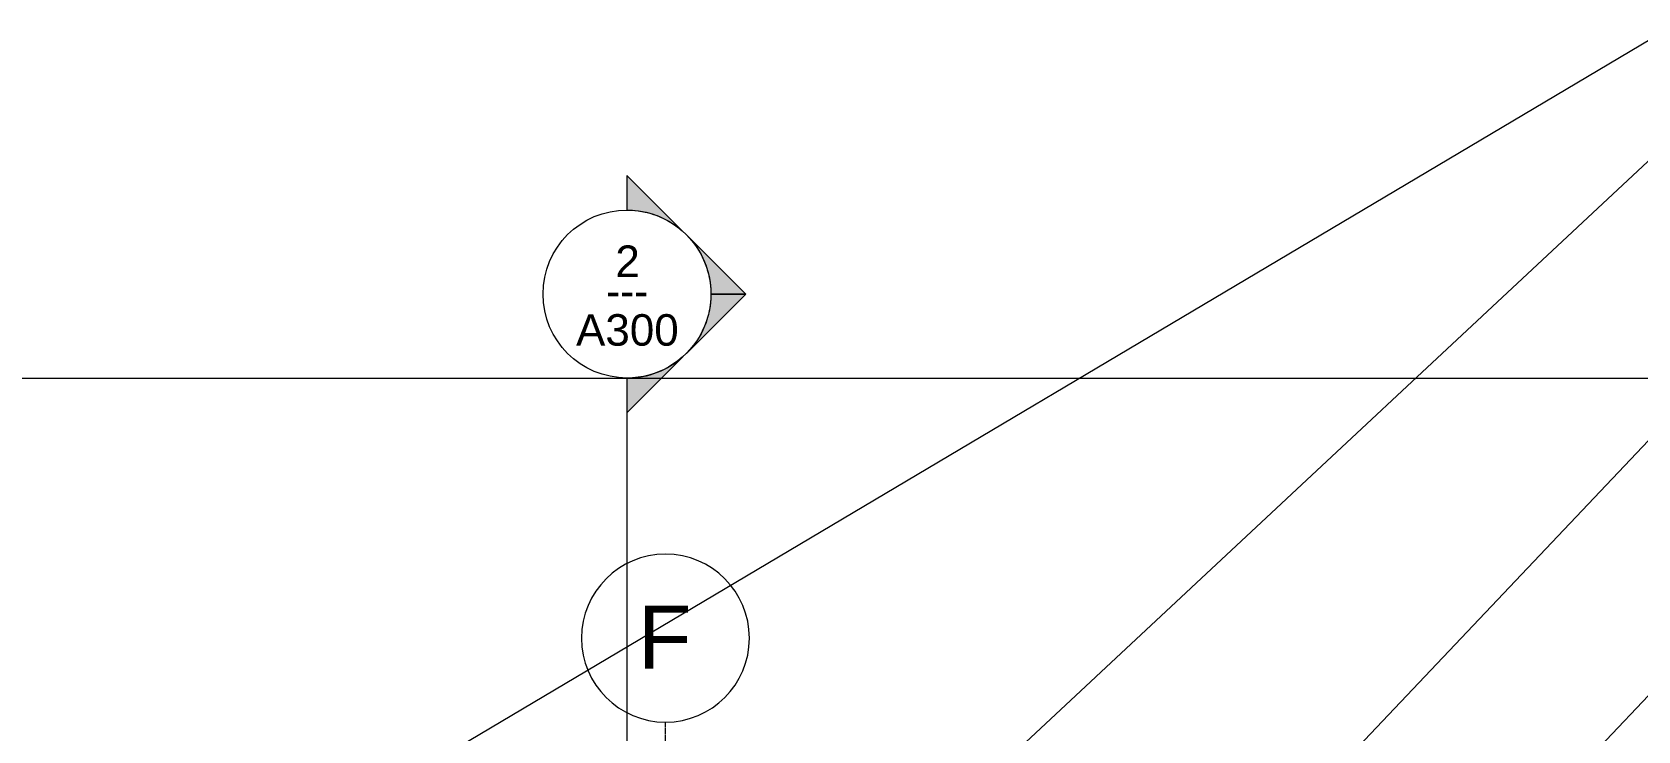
# Model space of a CAD drawing. Header units: inches. Extents: x 1750 to 8392, y -264 to 660.
# Drawn here: x 6656.6 to 7115.7, y 426.2 to 625.8 of the extents above; entities that cross this region are included whole.
import ezdxf

# ---------------------------------------------------------------- set-up
doc = ezdxf.new("R2010")
doc.units = ezdxf.units.IN
doc.header["$MEASUREMENT"] = 0
doc.linetypes.add('Aligning Line 1_8_', pattern=[0.25, 0.125, -0.125])
doc.linetypes.add('Grid Line 1_2_', pattern=[0.8749999999999999, 0.4999999999999999, -0.125, 0.125, -0.125])
for name, color, linetype, lineweight in [('0-4', 50, 'Continuous', 5), ('G-ANNO-SYMB', 111, 'Aligning Line 1_8_', 9), ('G-ANNO-SYMB-1', 147, 'Aligning Line 1_8_', 9), ('G-ANNO-SYMB-2', 111, 'Continuous', 9), ('G-ANNO-TEXT', 231, 'Continuous', 9), ('S-GRID-1', 1, 'Grid Line 1_2_', 9), ('S-GRID-IDEN', 1, 'Continuous', 9)]:
    doc.layers.add(name, color=color, linetype=linetype, lineweight=lineweight)
doc.styles.add('Arial', font='arial.ttf', dxfattribs={"height": 8.999999999999991})
doc.styles.add('Arial_1', font='arial.ttf', dxfattribs={"height": 17.99999999999998})
doc.styles.add('Century Gothic', font='ufonts.com_century-gothic.ttf', dxfattribs={"height": 8.999999999999991})

# ---------------------------------------------------------------- blocks, each defined once
blk = doc.blocks.new('CTR - 1st Phase - Common Walls_rvt-2-BUILDING ELEVATION - NORTH')
at = {"layer": 'G-ANNO-SYMB-1'}
for p, q in [((-12280.072706436, 526.953095623325), (-9756.496706435999, 526.953095623316)), ((-12280.0404519045, 526.9530956233298), (-9756.496706435999, 526.9530956233207))]:
    blk.add_line(p, q, dxfattribs=at)
blk = doc.blocks.new('CTR - 1st Phase -Stairs _ Elevators_rvt-2-BUILDING ELEVATION - NORTH')
at = {"layer": 'G-ANNO-SYMB-1'}
blk.add_line((-12280.072706436, 526.9530956233297), (-9756.496706435999, 526.9530956233208), dxfattribs=at)
blk = doc.blocks.new('Section - Section Head - Filled-22785-BUILDING ELEVATION - NORTH')
at = {"layer": 'G-ANNO-SYMB-2'}
h = blk.add_hatch(color=256, dxfattribs=at)
edge = h.paths.add_edge_path(flags=0)
edge.add_line((-10162.08494075273, -76.96844196854248), (-10178.18939610936, -60.86398661190534))
edge.add_line((-10178.18939610936, -60.86398661190534), (-10178.18939610936, -70.77387651789589))
edge.add_arc((-10178.18939610936, -94.80511210885965), 24.03123559096389, 47.921604975376795, 90.0000000000004, ccw=False)
h = blk.add_hatch(color=256, dxfattribs=at)
edge = h.paths.add_edge_path(flags=0)
edge.add_arc((-10178.18939610936, -94.80511210885977), 23.99999999999986, -3.979039320256561e-13, 44.99999999999818, ccw=False)
edge.add_line((-10154.18939610936, -94.8051121088599), (-10144.24827061241, -94.80511210885999))
edge.add_line((-10144.24827061241, -94.80511210885999), (-10161.21883336089, -77.83454936038272))
h = blk.add_hatch(color=256, dxfattribs=at)
edge = h.paths.add_edge_path(flags=0)
edge.add_line((-10161.21883336089, -111.7756748573369), (-10144.24827061241, -94.80511210885996))
edge.add_line((-10144.24827061241, -94.80511210885996), (-10154.18939610936, -94.80511210885987))
edge.add_arc((-10178.18939610936, -94.80511210885952), 24.00000000000148, 314.99999999999966, 359.99999999999915, ccw=False)
h = blk.add_hatch(color=256, dxfattribs=at)
edge = h.paths.add_edge_path(flags=0)
edge.add_arc((-10178.18939610936, -94.80511210885983), 24.03123559096355, 269.99999999999943, 312.0783950246222, ccw=False)
edge.add_line((-10178.18939610936, -118.8363476998234), (-10178.18939610936, -128.746237605814))
edge.add_line((-10178.18939610936, -128.746237605814), (-10162.08494075273, -112.6417822491771))
for p, q in [((-10178.18939610936, -70.77387651789589), (-10178.18939610936, -60.86398661190534)), ((-10178.18939610936, -60.86398661190534), (-10162.08494075273, -76.96844196854248)), ((-10161.21883336089, -77.83454936038272), (-10144.24827061241, -94.80511210885999)), ((-10144.24827061241, -94.80511210885996), (-10161.21883336089, -111.7756748573369)), ((-10154.18939610936, -94.80511210885987), (-10144.24827061241, -94.80511210885996)), ((-10144.24827061241, -94.80511210885999), (-10154.18939610936, -94.8051121088599)), ((-10162.08494075273, -112.6417822491771), (-10178.18939610936, -128.746237605814)), ((-10178.18939610936, -128.746237605814), (-10178.18939610936, -118.8363476998234))]:
    blk.add_line(p, q, dxfattribs=at)
for centre, radius, start, end in [((-10178.18939610936, -94.83634769982345), 23.99999999999994, 89.9999999999999, 269.9999999999995), ((-10178.18939610936, -94.80511210885965), 24.03123559096389, 47.92160497537643, 90), ((-10178.18939610936, -94.83634769982345), 23.9999999999999, 269.9999999999994, 89.99999999999979), ((-10178.18939610936, -94.80511210885977), 23.99999999999986, 359.9999999999993, 44.99999999999788), ((-10178.18939610936, -94.80511210885952), 24.00000000000148, 314.9999999999993, 359.9999999999988), ((-10178.18939610936, -94.80511210885983), 24.03123559096355, 269.9999999999991, 312.0783950246218)]:
    blk.add_arc(centre, radius, start, end, dxfattribs=at)
blk = doc.blocks.new('Grid - Grid Head - Circle-50561-BUILDING ELEVATION - NORTH')
at = {"layer": 'S-GRID-IDEN'}
for radius, start, end in [(24, 0, 179.9999999999997), (23.99999999999994, 179.9999999999999, 359.9999999999994)]:
    blk.add_arc((-11847.18939610936, 475.8625226463848), radius, start, end, dxfattribs=at)

msp = doc.modelspace()

# ---------------------------------------------------------------- linework, layer by layer
at = {"layer": 'G-ANNO-SYMB'}
msp.add_line((4724.805915478886, 526.9530956233251), (7248.381915478887, 526.9530956233161), dxfattribs=at)
at = {"layer": 'G-ANNO-SYMB-2'}
msp.add_line((6826.689225805514, 526.9530956233226), (6826.689225805514, -70.8051121088598), dxfattribs=at)
at = {"layer": 'G-ANNO-TEXT'}
for p, q in [((6619.268535734303, 327.1596620885737), (7122.660943970308, 625.8174863839131)), ((6853.359889072315, 341.4363668880735), (7131.73616897698, 601.1804875990198)), ((6991.377216582116, 374.9076156576128), (7131.736168976966, 522.902689920032)), ((6847.144298267369, 150.3632918397685), (7134.421381632859, 452.8396289449466))]:
    msp.add_line(p, q, dxfattribs=at)
at = {"layer": 'S-GRID-1'}
msp.add_line((6837.689225805521, -159.8355747435264), (6837.689225805521, 428.6716091015181), dxfattribs=at)

# ---------------------------------------------------------------- block references
at = {"layer": '0-4'}
for name in ['CTR - 1st Phase - Common Walls_rvt-2-BUILDING ELEVATION - NORTH', 'CTR - 1st Phase -Stairs _ Elevators_rvt-2-BUILDING ELEVATION - NORTH']:
    msp.add_blockref(name, (17004.87862191489, 0), dxfattribs=at)
at = {"layer": 'G-ANNO-SYMB-2', "extrusion": (0, 0, -1), "rotation": 180}
msp.add_blockref('Section - Section Head - Filled-22785-BUILDING ELEVATION - NORTH', (-17004.87862191489, 456.1479835143037), dxfattribs=at)
at = {"layer": 'S-GRID-IDEN'}
msp.add_blockref('Grid - Grid Head - Circle-50561-BUILDING ELEVATION - NORTH', (18684.87862191489, -23.19091354486732), dxfattribs=at)

# ---------------------------------------------------------------- texts
at = {"layer": 'G-ANNO-SYMB-2', "char_height": 8.999999999999991, "attachment_point": 1}
for s, insert, width, style in [('2', (6823.368249329766, 564.8617320834901), 8.483999999999991, 'Arial'), ('---', (6820.716938243049, 556.3550391701042), 15.45299999999999, 'Century Gothic'), ('A300', (6812.124154841576, 545.2254878941574), 35.75399999999996, 'Arial')]:
    msp.add_mtext(s, dxfattribs=dict(at, insert=insert, width=width, style=style))
at = {"layer": 'S-GRID-IDEN', "insert": (6829.804297193863, 461.9595485821761), "char_height": 17.99999999999998, "width": 18.78599999999998, "attachment_point": 1, "style": 'Arial_1'}
msp.add_mtext('F', dxfattribs=at)

doc.saveas('drawing.dxf')
